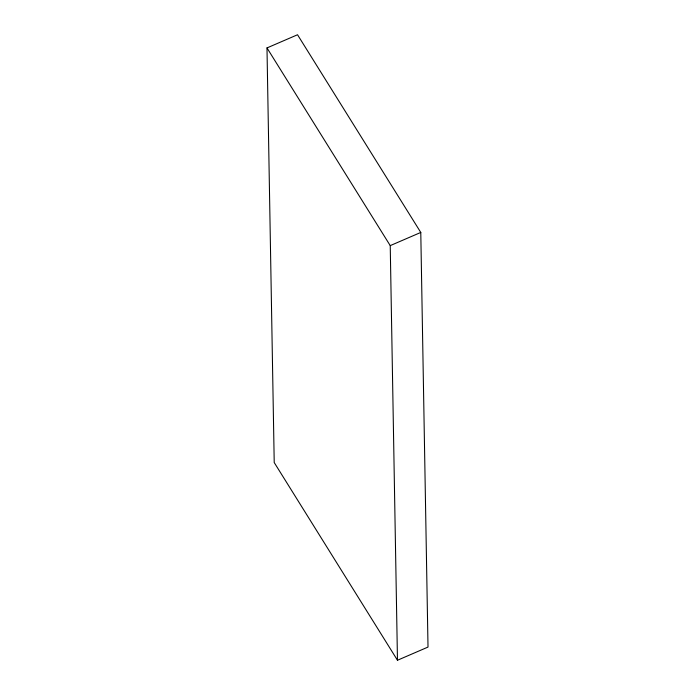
<?xml version="1.0" encoding="UTF-8"?>
<svg xmlns="http://www.w3.org/2000/svg" width="695" height="695" viewBox="0 0 695 695"><rect width="100%" height="100%" fill="white"/><g stroke="black" fill="none" stroke-linecap="round" stroke-linejoin="round"><path stroke-width="1.04" d="M266.984 47.929L297.53 34.75L420.779 232.443L428.016 647.071L397.471 660.25L274.221 462.557L266.984 47.929L390.234 245.622L397.471 660.25M390.234 245.622L420.779 232.443"/></g></svg>
